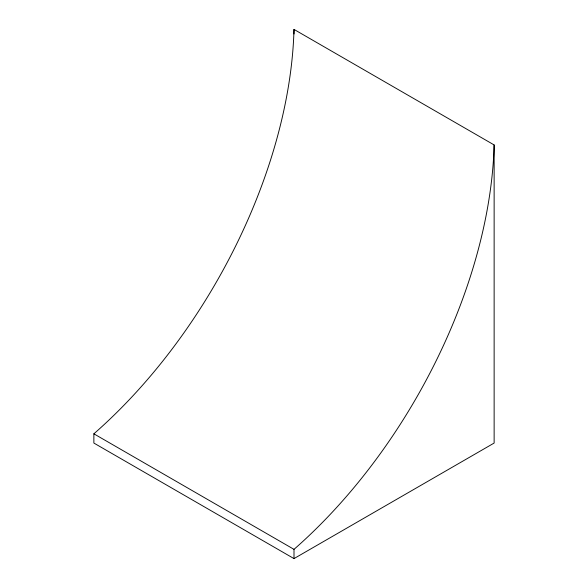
<?xml version="1.0" encoding="UTF-8"?>
<svg xmlns="http://www.w3.org/2000/svg" width="588" height="588" viewBox="0 0 588 588"><rect width="100%" height="100%" fill="white"/><g stroke="black" fill="none" stroke-linecap="round" stroke-linejoin="round"><path stroke-width="0.88" d="M294 558.6L494.133 443.058L494.133 144.942L294 29.4A377.555 217.986 -60 0 1 93.867 433.812L93.867 443.058L294 558.6L294 549.354A377.555 217.986 -60 0 0 494.133 144.942M93.867 433.812L294 549.354M294 29.4L294 33.986"/></g></svg>
